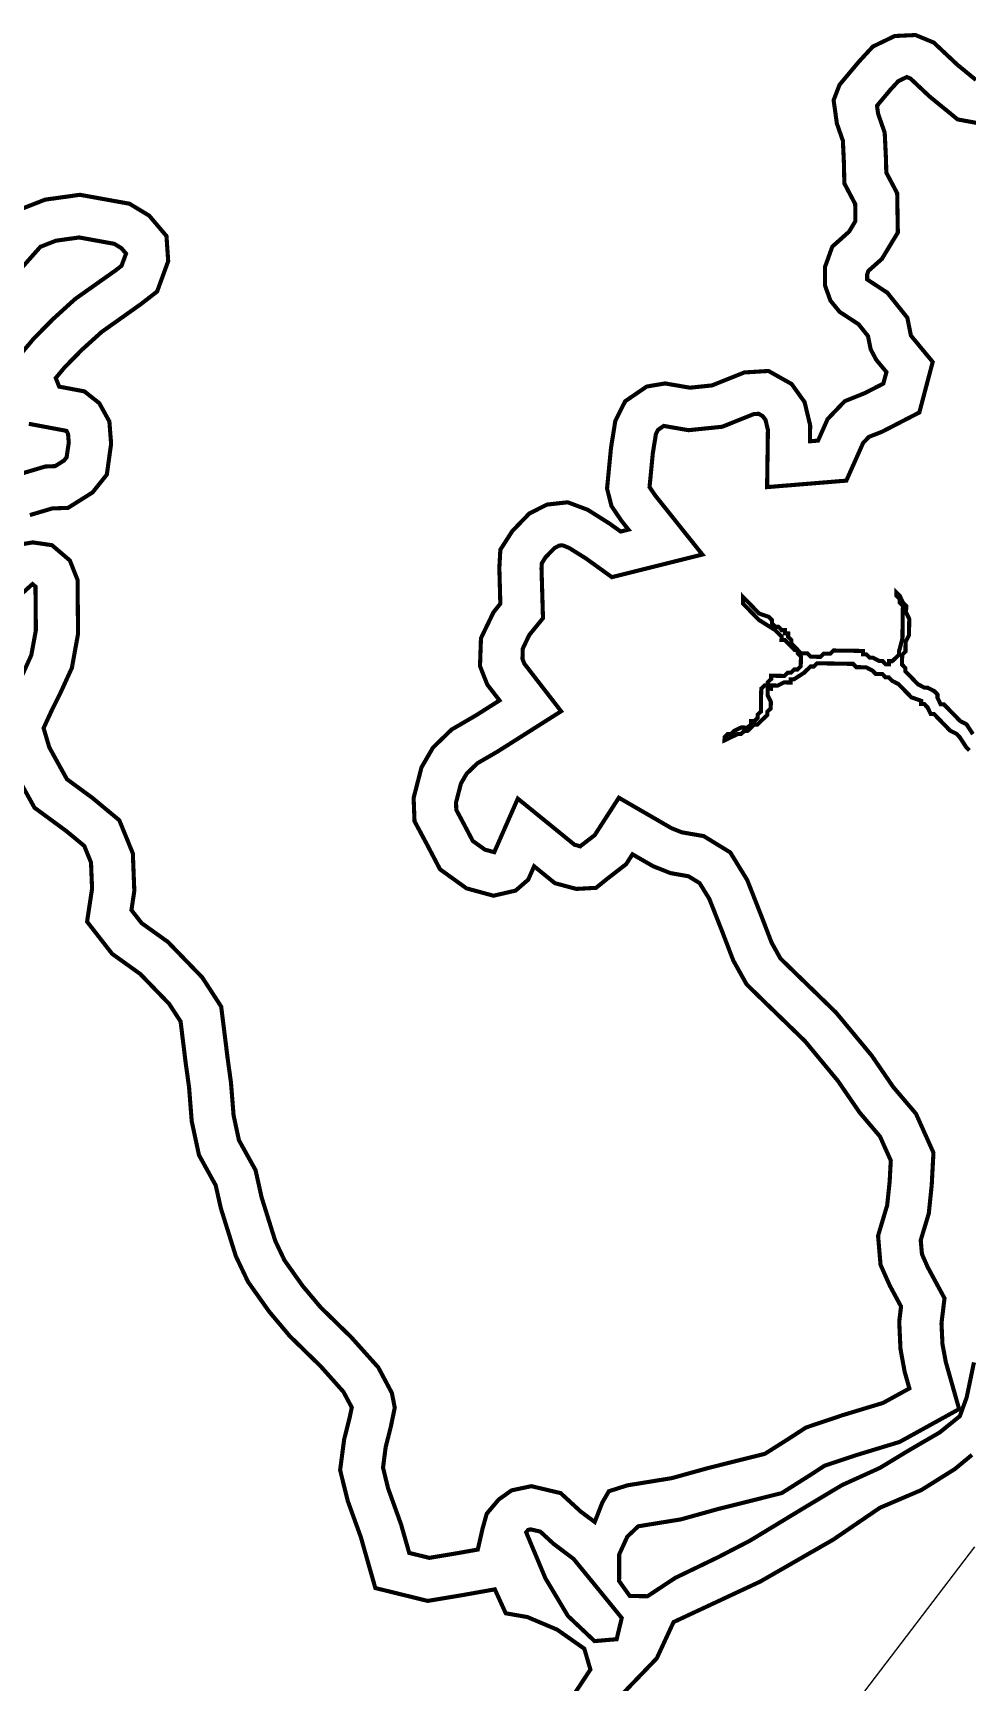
# Model space of a CAD drawing. Header units: metres. Extents: x 266585 to 279238, y 2117616 to 2127268.
# Drawn here: x 268633 to 269772, y 2119368 to 2121379 of the extents above; entities that cross this region are included whole.
import ezdxf

# ---------------------------------------------------------------- set-up
doc = ezdxf.new("R2010")
doc.units = ezdxf.units.M
doc.layers.add('MANGROOVE BUFFER ZONE', color=120, linetype='Continuous')
doc.layers.add('village', color=3, linetype='Continuous')

msp = doc.modelspace()

# ---------------------------------------------------------------- linework, layer by layer
at = {"layer": 'MANGROOVE BUFFER ZONE', "const_width": 5, "flags": 128}
for points in [[(269782.7, 2121321.3), (269759.9, 2121340), (269731.3, 2121366.9), (269709, 2121376.1), (269683.7, 2121374.9), (269657, 2121362), (269639.9, 2121343.5), (269616.4, 2121315.4), (269609.2, 2121296.6), (269613.2, 2121268.1), (269620.5, 2121247.2), (269621.7, 2121221.4), (269622.3, 2121195.2), (269635.5, 2121170.1), (269635.8, 2121149.3), (269628.1, 2121136.4), (269607.6, 2121118.1), (269598.7, 2121093.3), (269598.7, 2121070.7), (269605.3, 2121052.3), (269616.5, 2121038.6), (269639.7, 2121023.4), (269651.1, 2121009.1), (269654.4, 2120992.9), (269661.1, 2120980.2), (269673.6, 2120965.2), (269669.8, 2120951.1), (269647.2, 2120939.5), (269622.8, 2120929.7), (269601.9, 2120907.9), (269590.2, 2120881.6), (269580.4, 2120880.8), (269580.6, 2120900.3), (269573.8, 2120928.6), (269558, 2120950.6), (269529.8, 2120966.5), (269500.4, 2120964.7), (269461, 2120948.9), (269434.1, 2120946.1), (269403.8, 2120951.3), (269381.3, 2120947.5), (269355.1, 2120929.6), (269343.1, 2120905.8), (269337.8, 2120872.7), (269333, 2120823.1), (269338.4, 2120801.8), (269350.4, 2120784), (269359.1, 2120773.1), (269349.6, 2120770.7), (269336.1, 2120780.4), (269309.5, 2120797.2), (269285, 2120806.4), (269259.7, 2120803.6), (269238.1, 2120792.6), (269217.5, 2120771.3), (269202.9, 2120748.5), (269201.7, 2120726.4), (269202.9, 2120682.7), (269194.6, 2120672.4), (269179.3, 2120640.7), (269178.1, 2120606.6), (269187, 2120584.1), (269201.9, 2120564.8), (269173.2, 2120546.6), (269143.5, 2120529.3), (269120.8, 2120507.3), (269106.8, 2120483.2), (269097.2, 2120445.9), (269098.3, 2120417.5), (269113.7, 2120388.8), (269129.4, 2120358.9), (269161.6, 2120335.7), (269194.6, 2120326.7), (269221.6, 2120333), (269236.9, 2120346.3), (269244.1, 2120362.6), (269269.4, 2120342), (269295.5, 2120335), (269319.5, 2120336.3), (269333.8, 2120347.8), (269356.3, 2120365.2), (269364, 2120377.2), (269389.1, 2120362.7), (269410.2, 2120354.3), (269432.3, 2120350.4), (269445.8, 2120342.1), (269457.7, 2120322.8), (269473.3, 2120283.2), (269486.9, 2120247.7), (269503.1, 2120218.7), (269522.5, 2120199.7), (269574.4, 2120149.3), (269614.6, 2120100.7), (269640.8, 2120062.5), (269665.7, 2120033.2), (269678.9, 2120003.8), (269677.5, 2119978), (269674.5, 2119949.3), (269663.4, 2119912.1), (269666.4, 2119876.7), (269677.7, 2119851.3), (269691.4, 2119825.9), (269689.2, 2119807.5), (269690.7, 2119774.1), (269695.8, 2119746.3), (269701.6, 2119726), (269669.5, 2119708.3), (269620.3, 2119693.4), (269575.5, 2119678.3), (269553.5, 2119664), (269525.5, 2119646.3), (269455.1, 2119628.6), (269412, 2119616.6), (269357.8, 2119607.8), (269335.2, 2119600.6), (269327.1, 2119586.6), (269318, 2119563.1), (269300.8, 2119575.9), (269276.5, 2119598.3), (269240.7, 2119606.8), (269216.7, 2119601.7), (269201, 2119590.6), (269186.3, 2119573.2), (269181.3, 2119555.3), (269175.4, 2119529.5), (269151.1, 2119525.2), (269116.3, 2119519.4), (269091.8, 2119525.4), (269081.9, 2119560.2), (269066.1, 2119604), (269059.9, 2119629.4), (269063.1, 2119654.2), (269069.4, 2119679.3), (269074.2, 2119702.4), (269070.7, 2119720.4), (269054.1, 2119751.6), (269021.4, 2119788.1), (268983.8, 2119824.9), (268961.8, 2119851.1), (268939.8, 2119882.1), (268928.5, 2119905.9), (268911.9, 2119958.8), (268904.5, 2119992.1), (268884.2, 2120028.7), (268877.7, 2120059.1), (268874.5, 2120099.2), (268870.5, 2120128), (268862.6, 2120191.5), (268839.5, 2120227.1), (268797.5, 2120270.5), (268765.6, 2120293.3), (268753.2, 2120309.2), (268756.7, 2120332.5), (268754.9, 2120378.3), (268738.4, 2120418.7), (268705.7, 2120445.9), (268674.5, 2120468.8), (268653, 2120507.7), (268646.1, 2120531.1), (268656.2, 2120553), (268666.5, 2120573.7), (268680.6, 2120604.5), (268688.1, 2120646), (268687.5, 2120711.7), (268678.1, 2120735.5), (268656.3, 2120754.1), (268633, 2120757.5), (268612.4, 2120754.1)], [(269780.3, 2119757.7), (269771.4, 2119715), (269767.3, 2119703.8), (269763.1, 2119692.2), (269738.5, 2119672.3), (269701.5, 2119650.8), (269665.7, 2119629.1), (269619.5, 2119608.1), (269575.2, 2119581.6), (269507, 2119540.2), (269468.4, 2119520.2), (269416.2, 2119495), (269382.3, 2119472.6), (269360.7, 2119472.9), (269347.7, 2119491.1), (269347.8, 2119523.6), (269357.8, 2119545.4), (269371.1, 2119557.9), (269423, 2119566.3), (269468.2, 2119578.9), (269546, 2119598.4), (269581.4, 2119620.8), (269598.1, 2119631.7), (269636, 2119644.4), (269689.6, 2119660.7), (269762.2, 2119700.8), (269746, 2119758), (269741.9, 2119780), (269740.7, 2119805.5), (269744.4, 2119835.9), (269723.8, 2119874), (269716.9, 2119889.7), (269715.4, 2119906.7), (269725.2, 2119939.2), (269728.8, 2119974), (269730.9, 2120013.4), (269709.6, 2120060.9), (269681.7, 2120093.7), (269655.7, 2120131.7), (269612.2, 2120184.2), (269558.4, 2120236.5), (269544.3, 2120250.3), (269533.6, 2120269.5), (269521.2, 2120301.8), (269503.9, 2120345.8), (269483.2, 2120379.5), (269450.8, 2120399.4), (269424.2, 2120404), (269411.6, 2120409), (269347.4, 2120446.2), (269317.9, 2120400.5), (269301.9, 2120388.2), (269300.4, 2120386.9), (269293.3, 2120388.9), (269224.2, 2120445.1), (269195.5, 2120379.8), (269184.1, 2120382.9), (269169.3, 2120393.5), (269159.1, 2120412.9), (269149.2, 2120431.4), (269148.9, 2120440.4), (269154.9, 2120463.5), (269161.7, 2120475.3), (269174.8, 2120488.1), (269199.9, 2120502.7), (269277, 2120551.6), (269232.1, 2120609.7), (269229.9, 2120615.5), (269230.3, 2120628.1), (269238.2, 2120644.6), (269254.9, 2120665.1), (269253.1, 2120725.7), (269253.5, 2120732.1), (269258, 2120739.3), (269269.1, 2120750.7), (269274.7, 2120753.6), (269278.5, 2120754), (269286.5, 2120750.9), (269307.4, 2120737.8), (269338.9, 2120715.1), (269449.2, 2120742.7), (269391.9, 2120814.5), (269384.8, 2120824.9), (269388.8, 2120866.2), (269392.6, 2120889.8), (269395, 2120894.6), (269402.1, 2120899.5), (269432.3, 2120894.3), (269473.4, 2120898.5), (269511.8, 2120913.9), (269517.8, 2120914.3), (269522.8, 2120911.4), (269526.2, 2120906.8), (269529.1, 2120894.6), (269528.1, 2120824.9), (269624.7, 2120832.8), (269645.2, 2120878.8), (269652.2, 2120886.1), (269668.6, 2120892.6), (269713.7, 2120915.9), (269730, 2120977.5), (269703.4, 2121009.7), (269699.1, 2121031.4), (269674.7, 2121061.9), (269650.1, 2121078.1), (269650.1, 2121084.3), (269651.6, 2121088.5), (269668.1, 2121103.2), (269687.5, 2121135.3), (269686.7, 2121183.2), (269673.4, 2121208.4), (269673.1, 2121223.2), (269671.5, 2121257), (269663.4, 2121280.2), (269662.1, 2121289.9), (269678.6, 2121309.6), (269688.1, 2121319.9), (269698.4, 2121324.9), (269703, 2121323), (269726, 2121301.3), (269760.4, 2121273.2), (269810.9, 2121263.9)], [(268629.4, 2120790.8), (268656.6, 2120798.9), (268675.9, 2120799.6), (268705.8, 2120818.4), (268723.2, 2120840.2), (268728.4, 2120877.8), (268726.3, 2120904.9), (268714, 2120927.2), (268695.9, 2120941.6), (268665.1, 2120947.4), (268660.9, 2120957.9), (268672.1, 2120971.3), (268692.9, 2120992.4), (268716.9, 2121014.1), (268765, 2121048.2), (268784.5, 2121063.4), (268798, 2121100.4), (268795.9, 2121131), (268774.8, 2121155.9), (268750.8, 2121170.4), (268690.4, 2121181.3), (268648, 2121175.4), (268612, 2121161.3)], [(268585.8, 2121054.3), (268642.2, 2121117.9), (268661.1, 2121125.3), (268689.4, 2121129.3), (268732.3, 2121121.5), (268741, 2121116.2), (268746.6, 2121109.6), (268741.2, 2121094.9), (268734.4, 2121089.5), (268684.6, 2121054.3), (268657.3, 2121029.5), (268634, 2121005.9), (268601.6, 2120967.2)], [(268628.1, 2120902.1), (268673.9, 2120893.5), (268675.9, 2120889.8), (268676.8, 2120879.4), (268674.2, 2120861.3), (268671, 2120857.3), (268660.2, 2120850.5), (268648.2, 2120850), (268608.4, 2120838.2)], [(268610.3, 2120686.6), (268632.6, 2120706.7), (268636.2, 2120703.6), (268636.7, 2120650.4), (268631.1, 2120620), (268620.2, 2120595.9)], [(269779, 2120523.7), (269771.2, 2120535.7), (269763.3, 2120539.8), (269759.4, 2120543.9), (269747.6, 2120556), (269743.7, 2120560), (269739.7, 2120560.1), (269735.8, 2120568.1), (269735.9, 2120572.1), (269732, 2120576.1), (269724.1, 2120580.2), (269720.1, 2120580.3), (269712.2, 2120584.4), (269708.2, 2120588.4), (269704.3, 2120592.5), (269700.4, 2120596.5), (269696.5, 2120600.5), (269696.5, 2120604.5), (269692.6, 2120608.6), (269692.7, 2120612.5), (269692.7, 2120616.5), (269692.8, 2120620.5), (269696.8, 2120624.4), (269696.9, 2120632.4), (269697, 2120636.4), (269701.1, 2120644.3), (269701.2, 2120648.3), (269701.2, 2120652.2), (269701.3, 2120656.2), (269701.4, 2120664.2), (269697.5, 2120672.2), (269697.6, 2120676.2), (269697.6, 2120680.2), (269693.7, 2120684.2), (269689.9, 2120692.2), (269685.9, 2120696.3), (269685.9, 2120692.3), (269689.8, 2120688.3), (269689.7, 2120684.3), (269693.7, 2120680.2), (269693.6, 2120676.2), (269693.5, 2120672.3), (269693.5, 2120668.3), (269693.4, 2120664.3), (269693.3, 2120656.3), (269693.2, 2120648.4), (269693.1, 2120640.4), (269688.9, 2120624.5), (269688.8, 2120620.6), (269684.8, 2120616.6), (269680.7, 2120612.7), (269676.8, 2120612.8), (269676.7, 2120608.8), (269672.7, 2120608.8), (269668.8, 2120612.9), (269664.8, 2120612.9), (269656.9, 2120617), (269652.9, 2120617.1), (269649, 2120621.1), (269645, 2120621.2), (269645.1, 2120625.2), (269641.1, 2120625.2), (269637.1, 2120625.3), (269629.2, 2120625.4), (269621.2, 2120625.5), (269613.2, 2120625.6), (269609.2, 2120625.7), (269605.2, 2120621.8), (269601.2, 2120621.8), (269597.2, 2120621.9), (269593.2, 2120618), (269589.2, 2120618), (269585.2, 2120618.1), (269581.3, 2120618.2), (269577.3, 2120622.2), (269573.4, 2120622.2), (269569.4, 2120622.3), (269565.5, 2120626.3), (269565.4, 2120622.4), (269569.3, 2120618.3), (269569.3, 2120614.3), (269569.2, 2120610.4), (269569.1, 2120606.4), (269565.1, 2120602.5), (269561.1, 2120602.5), (269557.1, 2120598.6), (269553.1, 2120598.6), (269549.1, 2120594.7), (269541.1, 2120594.8), (269537.1, 2120594.9), (269533.1, 2120595), (269533.1, 2120591), (269529, 2120587.1), (269529, 2120583.1), (269525, 2120583.1), (269521, 2120579.2), (269520.9, 2120575.2), (269520.8, 2120571.2), (269520.7, 2120563.3), (269520.7, 2120559.3), (269520.6, 2120555.3), (269520.6, 2120551.3), (269516.5, 2120547.4), (269516.5, 2120543.4), (269512.4, 2120539.5), (269508.4, 2120539.6), (269508.4, 2120535.6), (269504.3, 2120531.7), (269496.4, 2120531.8), (269488.4, 2120527.9), (269484.3, 2120524), (269480.3, 2120524), (269476.3, 2120520.1), (269476.2, 2120516.1), (269484.3, 2120520), (269492.3, 2120523.9), (269496.3, 2120523.8), (269500.3, 2120527.7), (269504.3, 2120527.7), (269508.3, 2120531.6), (269512.4, 2120535.5), (269516.3, 2120535.5), (269520.4, 2120539.4), (269524.4, 2120543.3), (269528.5, 2120547.2), (269528.5, 2120551.2), (269532.6, 2120555.1), (269532.6, 2120559.1), (269532.7, 2120563.1), (269528.8, 2120571.1), (269528.9, 2120575.1), (269528.9, 2120579.1), (269532.9, 2120579), (269533, 2120583), (269536.9, 2120583), (269540.9, 2120582.9), (269548.9, 2120586.8), (269552.9, 2120586.7), (269556.9, 2120586.6), (269557, 2120590.6), (269560.9, 2120590.6), (269573, 2120598.4), (269577, 2120602.3), (269581.1, 2120606.2), (269585.1, 2120606.1), (269589.1, 2120610.1), (269597.1, 2120610), (269601.1, 2120609.9), (269609, 2120609.8), (269613, 2120609.7), (269621, 2120609.6), (269624.9, 2120609.5), (269632.9, 2120609.4), (269636.8, 2120605.4), (269648.8, 2120605.2), (269656.7, 2120601.1), (269660.6, 2120597.1), (269668.6, 2120597), (269672.5, 2120592.9), (269676.5, 2120592.9), (269680.4, 2120588.8), (269688.3, 2120584.7), (269692.2, 2120580.7), (269700.1, 2120572.6), (269704, 2120568.6), (269715.9, 2120564.4), (269715.8, 2120560.4), (269719.8, 2120560.4), (269723.7, 2120556.3), (269727.6, 2120548.3), (269731.6, 2120548.2), (269739.4, 2120540.2), (269751.2, 2120528), (269759.1, 2120524), (269763, 2120519.9), (269770.8, 2120507.9), (269774.7, 2120503.8)], [(268605.3, 2120487.7), (268635, 2120434), (268674, 2120405.4), (268695.7, 2120387.4), (268703.9, 2120367.2), (268705.2, 2120335.3), (268699.1, 2120295.1), (268729.6, 2120255.9), (268763.8, 2120231.4), (268799.1, 2120194.9), (268813.1, 2120173.4), (268819.5, 2120121.3), (268823.4, 2120093.7), (268826.7, 2120051.6), (268835.5, 2120010.5), (268855.9, 2119973.6), (268862.2, 2119945.6), (268880.5, 2119887.1), (268895.3, 2119856), (268921.1, 2119819.6), (268946.1, 2119789.9), (268984.2, 2119752.6), (269011.6, 2119721.9), (269021.8, 2119702.8), (269019.3, 2119690.8), (269012.5, 2119663.8), (269007.6, 2119626.4), (269016.8, 2119589.1), (269032.9, 2119544.5), (269050.5, 2119482.6), (269114.3, 2119466.9), (269159.8, 2119474.5), (269196.2, 2119481), (269209.5, 2119451.8), (269235.9, 2119447.2), (269272.3, 2119431.8), (269305.3, 2119408.6), (269312.7, 2119383.2), (269286.6, 2119343.7)], [(269337.1, 2119338.2), (269393.6, 2119396.9), (269414.1, 2119441.1), (269519.8, 2119490.5), (269608.7, 2119541.6), (269665.7, 2119580.5), (269716, 2119602), (269756.9, 2119627.6), (269777.9, 2119645)]]:
    msp.add_lwpolyline(points, dxfattribs=at)
for points in [[(269530.2, 2120666.7), (269518.3, 2120670.8), (269514.4, 2120674.9), (269510.5, 2120678.9), (269506.6, 2120683), (269502.6, 2120687), (269498.7, 2120691), (269498.6, 2120687.1), (269498.6, 2120683.1), (269502.5, 2120679), (269506.4, 2120675), (269514.3, 2120666.9), (269518.2, 2120662.9), (269537.9, 2120650.6), (269541.9, 2120646.6), (269545.8, 2120642.6), (269545.7, 2120638.6), (269549.7, 2120638.5), (269561.5, 2120626.4), (269565.5, 2120626.3), (269561.5, 2120630.4), (269557.6, 2120634.4), (269557.7, 2120638.4), (269553.7, 2120642.4), (269553.8, 2120646.4), (269549.8, 2120646.5), (269549.9, 2120650.5), (269545.9, 2120650.5), (269542, 2120654.6), (269538, 2120654.6), (269534.1, 2120658.7), (269534.1, 2120662.6)], [(269240, 2119554.1), (269251.6, 2119551.4), (269267.9, 2119536.4), (269292.1, 2119518.2), (269323.9, 2119479.3), (269350.9, 2119446.1), (269344.7, 2119420.2), (269317.7, 2119417.9), (269285.3, 2119448.6), (269257.8, 2119494.6), (269234.4, 2119550.5), (269236.9, 2119553.5)]]:
    msp.add_lwpolyline(points, close=True, dxfattribs=at)
at = {"layer": 'village', "color": 3}
msp.add_polyline3d([(269781.1, 2119533, 0), (269461.8, 2119114.3, 0)], dxfattribs=at)

doc.saveas('drawing.dxf')
